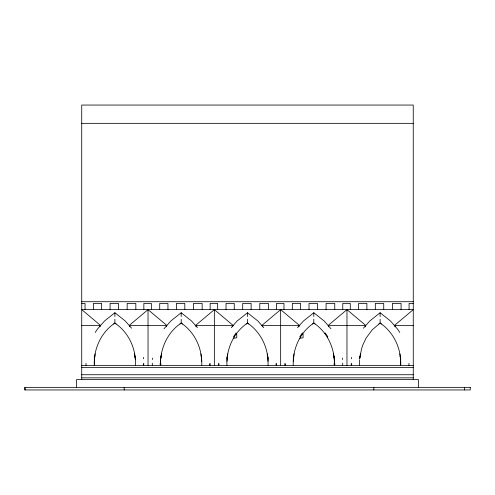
<?xml version="1.0" encoding="UTF-8"?>
<svg xmlns="http://www.w3.org/2000/svg" width="495" height="495" viewBox="0 0 495 495"><rect width="100%" height="100%" fill="white"/><g stroke="black" fill="none" stroke-linecap="round" stroke-linejoin="round"><path stroke-width="0.74" d="M143.76 363.237L143.748 365.409L143.228 363.98M210.072 363.237L210.053 365.409L209.54 363.98M276.377 363.237L276.365 365.409L275.845 363.98M334.403 362.804L334.385 365.409C335.096 349.025 327.659 332.256 313.811 323.074C299.964 332.256 292.502 349.025 293.25 365.409M342.67 365.409L342.689 363.237M400.69 365.409L400.678 356.183M408.981 365.409L408.994 363.237M135.444 365.409L135.376 358.281M160.584 362.804L160.634 365.409L160.634 356.183M268.061 365.409L268.036 356.883M334.249 359.679L334.366 356.183M226.939 365.409C226.19 349.025 233.671 332.263 247.5 323.074C259.621 331.217 267.133 345.17 267.944 359.679M94.322 359.679C95.399 345.201 102.682 331.204 114.883 323.074C126.998 331.217 134.529 345.17 135.333 359.686M160.634 359.679C161.71 345.201 168.993 331.204 181.189 323.074C195.011 332.263 202.529 349.037 201.75 365.409M360.397 353.9L359.729 358.337L361.505 349.08L362.73 345.219L366.127 338.036L372.129 329.942L380.117 323.074C392.318 331.211 399.601 345.188 400.678 359.679M293.82 356.183L293.467 358.343L293.745 356.375M94.823 356.375L94.496 358.337L94.892 356.183M161.129 356.375L160.807 358.337L161.475 353.9M227.44 356.375L227.112 358.337L227.508 356.183M359.729 358.337L360.057 356.375M94.848 356.177L95.164 353.9M227.465 356.177L227.78 353.9M293.77 356.177L294.092 353.9M99.934 326.799L100.448 325.37L81.731 309.623L413.269 309.623L394.552 325.37L395.066 326.799M166.24 326.799L166.753 325.37L148.036 309.623L129.319 325.37L129.832 326.799M219.155 363.98L218.635 365.409L218.623 363.237M232.551 326.799L233.065 325.37L214.347 309.623L195.624 325.37L196.144 326.799M285.46 363.98L284.947 365.409L284.928 363.237M298.856 326.799L299.376 325.37L280.653 309.623L261.935 325.37L262.449 326.799M351.772 363.98L351.252 365.409L351.24 363.237M365.168 326.799L365.681 325.37L346.964 309.623L328.247 325.37L328.76 326.799M164.024 328.779L170.831 320.995L181.189 312.747L191.553 320.995L197.449 327.647M231.239 327.647L237.136 320.995L247.5 312.747L257.864 320.995L263.761 327.647M297.551 327.647L303.447 320.995L313.811 312.747L324.169 320.995L330.976 328.779M363.404 328.216L369.753 320.995L380.117 312.747L390.481 320.995L397.287 328.779A60.644 60.644 0 0 1 399.781 332.454M116.139 324.008L114.883 323.074L113.627 324.008M182.451 324.008L181.189 323.074L179.933 324.008M248.781 323.978L247.5 323.074L246.219 323.978M315.067 324.008L313.811 323.074L312.549 324.008M381.373 324.008L380.117 323.074L378.861 324.008M131.596 328.216L125.247 320.995L114.883 312.747L104.519 320.995L97.713 328.779A60.644 60.644 0 0 0 95.219 332.454M324.714 333.382L325.271 332.974L327.814 336.767L327.269 337.138M134.603 353.9L135.271 358.337L134.943 356.369M200.908 353.9L201.23 356.177M267.22 353.9L267.535 356.177M333.525 353.9L334.193 358.337L333.871 356.369M399.836 353.9L400.152 356.177M235.985 334.255L236.758 334.181L236.758 337.776L233.343 338.345M302.297 334.255L303.07 334.181L303.07 337.776L299.648 338.345M81.731 123.342L413.245 123.342M81.731 301.715L413.269 301.715M81.731 303.41L85.047 303.41L85.047 309.623M413.269 303.41L409.08 303.41L409.08 309.623M81.731 325.37L100.448 325.37M129.319 325.37L166.753 325.37M195.624 325.37L233.065 325.37M261.935 325.37L299.376 325.37M328.247 325.37L365.681 325.37M394.552 325.37L413.269 325.37M159.78 364.048L161.321 364.048M333.649 364.048L335.195 364.048M81.731 365.409L413.269 365.409M81.731 367.482L413.269 367.482M81.731 374.734L413.269 374.734M81.731 377.84L413.269 377.84M300.366 337.114L299.803 336.767L302.346 332.974L302.903 333.382M234.055 337.114L233.492 336.767L236.041 332.974L236.598 333.382M400.177 356.369L400.505 358.337L400.108 356.183M267.56 356.369L267.888 358.337L267.492 356.183M201.255 356.369L201.576 358.337L201.18 356.183M293.294 357.582L293.368 359.679M226.964 356.883L227.056 359.679M152.311 363.237L152.33 365.409M94.31 365.409L94.322 356.183M86.006 363.237L86.019 365.409M464.65 387.356L464.65 389.949M418.448 387.356L418.448 379.585L76.552 379.585L76.552 387.356M413.269 379.585L413.245 105.051L81.731 105.051L81.731 379.585M401.074 309.623L401.074 303.41L392.393 303.41L392.393 309.623M400.678 365.409L400.727 362.804A52.346 52.346 0 0 0 400.585 360.577M383.73 309.623L383.73 303.41L375.321 303.41L375.321 309.623M380.117 312.747L380.117 316.577M380.117 319.25L380.117 322.901M373.824 387.356L373.824 389.949M366.882 309.623L366.882 303.41L358.64 303.41L358.64 309.623M359.556 359.679L359.556 365.409M350.281 309.623L350.281 303.41L342.769 303.41L342.769 309.623M346.964 309.623L346.964 365.409M334.762 309.623L334.762 303.41L326.087 303.41L326.087 309.623M317.419 309.623L317.419 303.41L309.016 303.41L309.016 309.623M313.811 312.747L313.811 316.577M313.811 319.25L313.811 322.901M300.576 309.623L300.576 303.41L292.328 303.41L292.328 309.623M283.969 309.623L283.969 303.41L276.464 303.41L276.464 309.623M280.653 309.623L280.653 365.409M268.451 309.623L268.451 303.41L259.776 303.41L259.776 309.623M251.113 309.623L251.113 303.41L242.705 303.41L242.705 309.623M247.5 312.747L247.5 316.577M247.5 319.25L247.5 322.901M234.265 309.623L234.265 303.41L226.023 303.41L226.023 309.623M217.664 309.623L217.664 303.41L210.152 303.41L210.152 309.623M214.347 309.623L214.347 365.409M202.146 309.623L202.146 303.41L193.471 303.41L193.471 309.623M184.802 309.623L184.802 303.41L176.399 303.41L176.399 309.623M181.189 312.747L181.189 316.577M181.189 319.25L181.189 322.901M167.953 309.623L167.953 303.41L159.712 303.41L159.712 309.623M151.352 309.623L151.352 303.41L143.847 303.41L143.847 309.623M148.036 309.623L148.036 365.409M135.834 309.623L135.834 303.41L127.159 303.41L127.159 309.623M124.183 387.356L124.183 389.949M118.497 309.623L118.497 303.41L110.088 303.41L110.088 309.623M114.883 312.747L114.883 316.577M114.883 319.25L114.883 322.901M101.648 309.623L101.648 303.41L93.407 303.41L93.407 309.623M94.322 365.409L94.273 362.804A52.346 52.346 0 0 1 94.415 360.577M25.121 387.356L25.121 389.949M143.364 357.353A60.644 60.644 0 0 1 143.525 358.825M267.9 359.834A52.346 52.346 0 0 1 268.018 361.319M226.982 361.319A52.346 52.346 0 0 1 227.1 359.834M351.475 358.825A60.644 60.644 0 0 1 351.636 357.353M293.288 361.319A52.346 52.346 0 0 1 293.405 359.834M334.274 360.577A52.346 52.346 0 0 1 334.373 362.062M342.373 358.089A60.644 60.644 0 0 1 342.515 359.562M201.595 359.834A52.346 52.346 0 0 1 201.713 361.319M160.628 362.062A52.346 52.346 0 0 1 160.726 360.577M152.485 359.562A60.644 60.644 0 0 1 152.627 358.089M470.25 387.356L24.75 387.356L24.75 389.949L470.25 389.949L470.25 387.356"/></g></svg>
